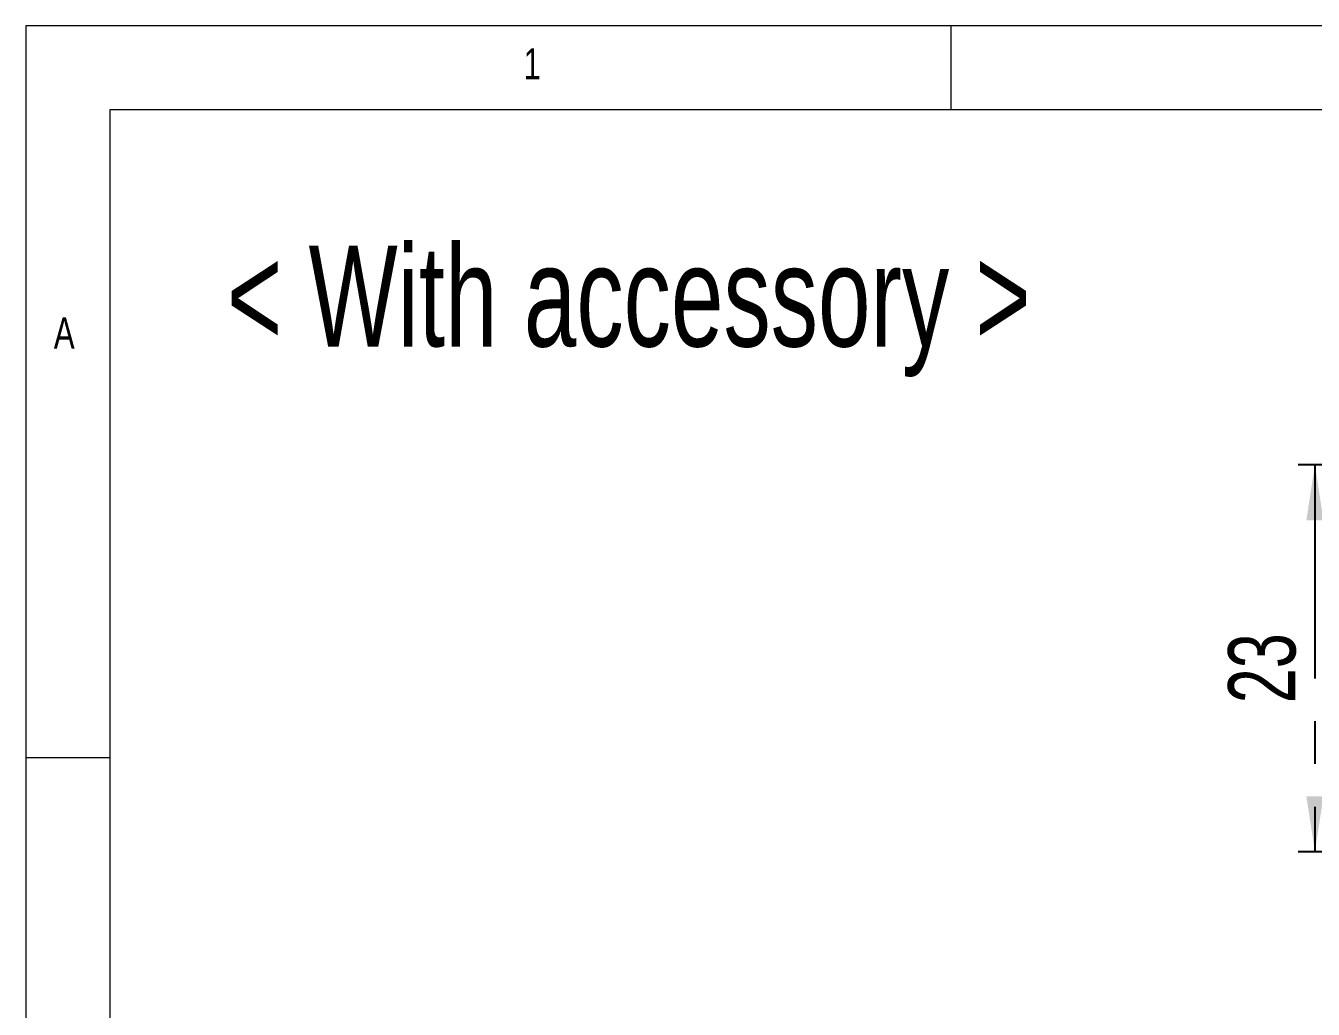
# Model space of a CAD drawing. Header units: millimetres. Extents: x 5 to 415, y 5 to 292.
# Drawn here: x 5 to 81.5, y 233.6 to 292 of the extents above; entities that cross this region are included whole.
import ezdxf

# ---------------------------------------------------------------- set-up
doc = ezdxf.new("R2010")
doc.units = ezdxf.units.MM
doc.linetypes.add('CENTERX2', pattern=[20.32, 12.7, -2.54, 2.54, -2.54])
doc.layers.add('CENTER_LINE', color=7, linetype='CENTERX2')
doc.styles.add('SLDTEXTSTYLE0', font='TXT', dxfattribs={"width": 0.7})
doc.styles.add('SLDTEXTSTYLE1', font='TXT', dxfattribs={"width": 0.75})
doc.dimstyles.new('SLDDIMSTYLE0', dxfattribs={"dimtxt": 4, "dimasz": 3.302, "dimexe": 0, "dimexo": 0.0625, "dimgap": 1, "dimtad": 1, "dimrnd": 1e-09, "dimzin": 12, "dimdsep": 46, "dimtxsty": 'SLDTEXTSTYLE0', "dimsah": 1, "dimcen": 0.09, "dimadec": 0, "dimazin": 3, "dimtfac": 1, "dimtofl": 0, "dimtmove": 0, "dimatfit": 3, "dimfxl": 1, "dimfrac": 2, "dimtolj": 1, "dimtzin": 12, "dimarcsym": 0})

# ---------------------------------------------------------------- blocks, each defined once
blk = doc.blocks.new('_D_20')
at = {"layer": 'CENTER_LINE'}
for p, q in [((126.685, 265.921), (80.614, 265.921)), ((81.614, 265.921), (81.614, 242.921)), ((126.685, 242.921), (80.614, 242.921))]:
    blk.add_line(p, q, dxfattribs=at)
for points in [[(81.614, 265.921), (81.106, 262.619), (82.122, 262.619)], [(81.614, 242.921), (82.122, 246.223), (81.106, 246.223)]]:
    blk.add_solid(points, dxfattribs=at)
at = {"layer": 'CENTER_LINE', "insert": (76.458, 251.743), "char_height": 4, "attachment_point": 1, "rotation": 90, "style": 'SLDTEXTSTYLE0'}
blk.add_mtext('23', dxfattribs=at)

msp = doc.modelspace()

# ---------------------------------------------------------------- linework, layer by layer
at = {"color": 7, "linetype": 'Continuous', "lineweight": 18}
for p, q in [((415, 292), (5, 292)), ((5, 292), (5, 5)), ((60, 287), (60, 292)), ((410.25, 287), (10, 287)), ((10, 287), (10, 10)), ((10, 248.5), (5, 248.5))]:
    msp.add_line(p, q, dxfattribs=at)

# ---------------------------------------------------------------- texts
at = {"color": 7, "linetype": 'Continuous', "lineweight": 0, "char_height": 1.852, "attachment_point": 1, "style": 'SLDTEXTSTYLE1'}
for s, insert in [('1', (34.583, 290.668)), ('A', (6.667, 274.668))]:
    msp.add_mtext(s, dxfattribs=dict(at, insert=insert))
at = {"layer": 'CENTER_LINE', "insert": (16.967, 278.942), "char_height": 6, "attachment_point": 1, "style": 'SLDTEXTSTYLE0'}
msp.add_mtext('< With accessory >', dxfattribs=at)

# ---------------------------------------------------------------- dimensions: what is measured, and where the dimension line sits
at = {"layer": 'CENTER_LINE'}
dim = msp.add_linear_dim(base=(81.614, 242.921), p1=(127.685, 265.921), p2=(127.685, 242.921), angle=90, dimstyle='SLDDIMSTYLE0', dxfattribs=at)
dim.commit()
dim.dimension.update_dxf_attribs({"geometry": '_D_20', "text_midpoint": (81.614, 254.421), "dimtype": 160})

doc.saveas('drawing.dxf')
